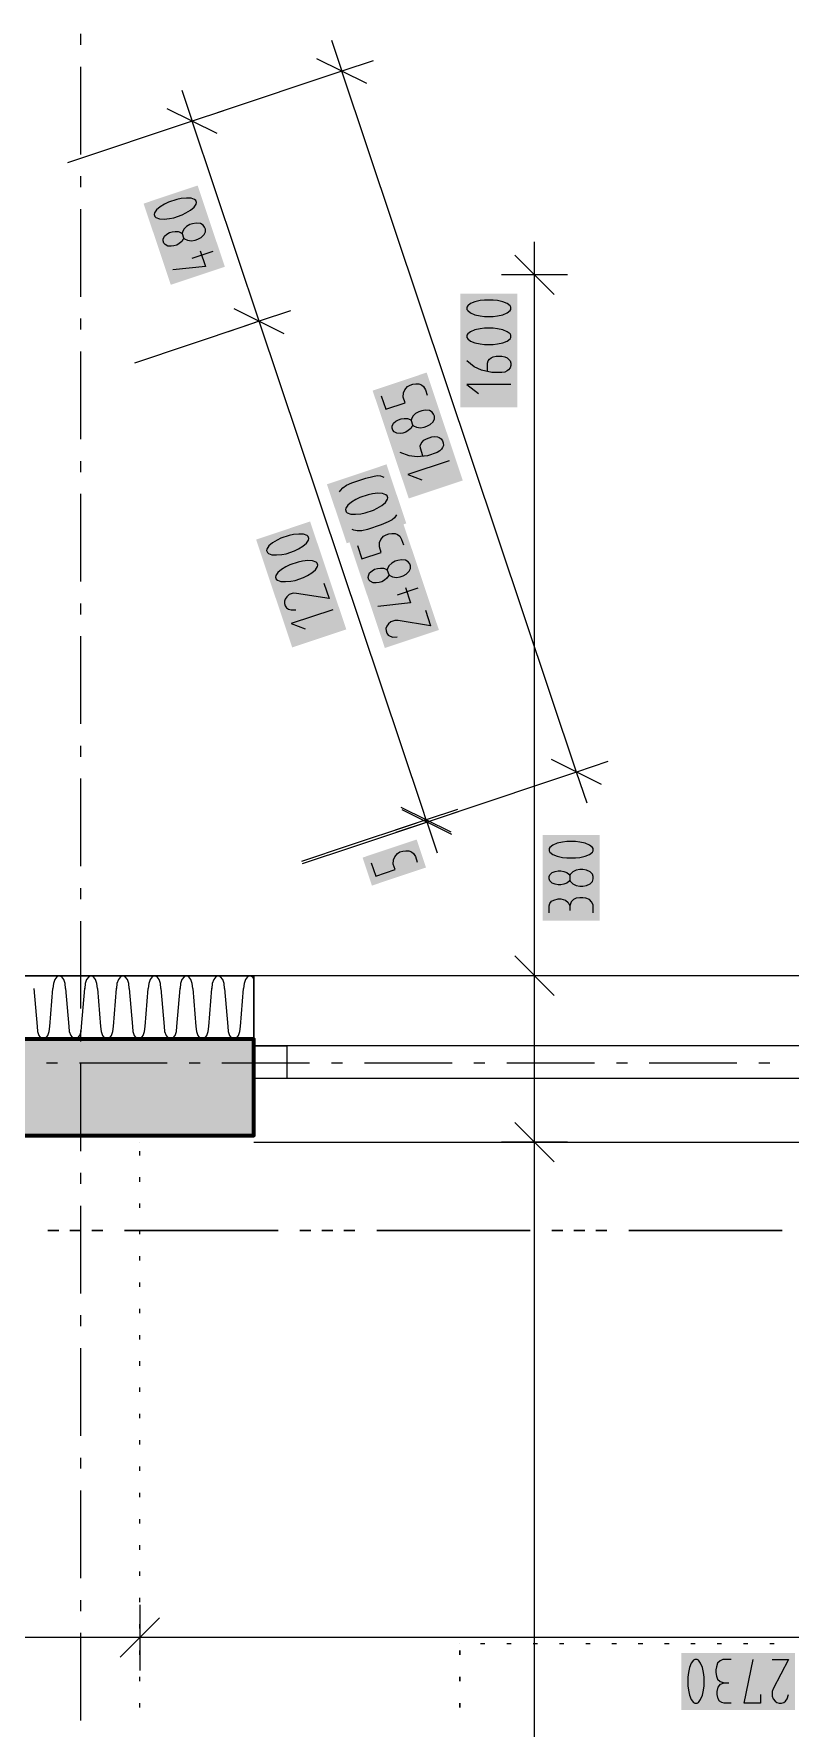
# Model space of a CAD drawing. Header units: millimetres. Extents: x 0 to 594, y 0 to 420.
# Drawn here: x 132.39 to 149.83, y 330.51 to 369.61 of the extents above; entities that cross this region are included whole.
import ezdxf

# ---------------------------------------------------------------- set-up
doc = ezdxf.new("R2010")
doc.units = ezdxf.units.MM
doc.header["$LTSCALE"] = 8
for name, color, linetype in [('PDF_Koty delkove', 7, 'Continuous'), ('PDF_Nabytek', 7, 'Continuous'), ('PDF_Okna', 7, 'Continuous'), ('PDF_Osy hlavni', 7, 'Continuous'), ('PDF_Pozarni useky', 7, 'Continuous'), ('PDF_Steny obvodove nosne', 7, 'Continuous'), ('PDF_Zatepleni', 7, 'Continuous')]:
    doc.layers.add(name, color=color, linetype=linetype)

msp = doc.modelspace()

# ---------------------------------------------------------------- linework, layer by layer
at = {"layer": 'PDF_Koty delkove', "lineweight": 18}
for points in [[(139.252, 369.466), (139.493, 368.747), (136.617, 367.785)], [(140.212, 368.988), (139.493, 368.747), (138.774, 368.507)], [(140.069, 368.46), (138.917, 369.034)], [(144.907, 352.572), (139.493, 368.747)], [(135.801, 368.311), (136.041, 367.592), (133.165, 366.629)], [(136.76, 367.833), (136.041, 367.592), (135.322, 367.351)], [(136.617, 367.305), (135.466, 367.879)], [(141.456, 351.417), (141.438, 351.47), (141.35, 351.732), (137.587, 362.975), (136.041, 367.592)], [(135.84, 364.901), (135.832, 364.87), (135.797, 364.815), (135.742, 364.769), (135.682, 364.734), (135.618, 364.713), (135.551, 364.705), (135.478, 364.708), (135.413, 364.744), (135.385, 364.777), (135.368, 364.828), (135.37, 364.871), (135.401, 364.939)], [(135.401, 364.939), (135.456, 364.986), (135.515, 365.02), (135.58, 365.041), (135.648, 365.05), (135.72, 365.046), (135.781, 365.023), (135.806, 365.003)], [(143.935, 364.049), (143.935, 364.807)], [(136.225, 364.602), (136.345, 364.243), (135.59, 364.163)], [(136.515, 364.586), (136.035, 364.425)], [(144.39, 363.594), (143.48, 364.504)], [(144.693, 364.049), (143.935, 364.049), (143.177, 364.049)], [(143.935, 264.115), (143.935, 301.015), (143.935, 302.481), (143.935, 344.032), (143.935, 347.874), (143.935, 364.049)], [(138.306, 363.215), (137.587, 362.975), (136.868, 362.734)], [(138.163, 362.688), (137.011, 363.262)], [(137.587, 362.975), (137.251, 362.862), (134.711, 362.012)], [(142.983, 362.816), (142.781, 362.816), (142.681, 362.803), (142.563, 362.776), (142.462, 362.735), (142.394, 362.682), (142.378, 362.654), (142.378, 362.601)], [(142.378, 362.601), (142.394, 362.573), (142.462, 362.52), (142.563, 362.479), (142.681, 362.452), (142.781, 362.438), (142.983, 362.438), (143.084, 362.452), (143.203, 362.479), (143.304, 362.52), (143.371, 362.573), (143.389, 362.601), (143.389, 362.654), (143.371, 362.682), (143.304, 362.735), (143.203, 362.776), (143.084, 362.803), (142.983, 362.816)], [(142.849, 361.818), (142.849, 362.006), (142.866, 362.061), (142.899, 362.101), (142.934, 362.128), (142.983, 362.155), (143.051, 362.168), (143.185, 362.168), (143.253, 362.155), (143.304, 362.128), (143.337, 362.101), (143.371, 362.061), (143.389, 362.006), (143.389, 361.953), (143.371, 361.899), (143.337, 361.858), (143.304, 361.831), (143.253, 361.804), (143.185, 361.79), (142.95, 361.79), (142.714, 361.844), (142.546, 361.925), (142.378, 362.061)], [(140.402, 361.254), (140.505, 360.947), (140.951, 361.096), (140.909, 361.225), (140.911, 361.325), (140.942, 361.392), (141.005, 361.47), (141.064, 361.504), (141.128, 361.525), (141.196, 361.534), (141.268, 361.53), (141.329, 361.507), (141.378, 361.467), (141.42, 361.396), (141.463, 361.268)], [(143.389, 361.52), (142.378, 361.52), (142.647, 361.305)], [(141.333, 360.911), (141.269, 360.889), (141.194, 360.85), (141.127, 360.785), (141.096, 360.718), (141.089, 360.687), (141.123, 360.584), (141.148, 360.564), (141.213, 360.529), (141.305, 360.517), (141.389, 360.531), (141.454, 360.552), (141.529, 360.592), (141.596, 360.657), (141.627, 360.725), (141.626, 360.782), (141.609, 360.832)], [(141.609, 360.832), (141.576, 360.878), (141.511, 360.914), (141.417, 360.924), (141.333, 360.911)], [(141.123, 360.584), (141.115, 360.553), (141.08, 360.499), (141.025, 360.452), (140.965, 360.418), (140.901, 360.396), (140.834, 360.388), (140.761, 360.392), (140.696, 360.427), (140.668, 360.461), (140.651, 360.511), (140.653, 360.555), (140.684, 360.622), (140.739, 360.669), (140.798, 360.704), (140.863, 360.725), (140.931, 360.733), (141.003, 360.729), (141.064, 360.707), (141.089, 360.687)], [(141.363, 359.867), (141.303, 360.046), (141.302, 360.103), (141.321, 360.152), (141.345, 360.189), (141.383, 360.23), (141.443, 360.264), (141.571, 360.307), (141.639, 360.315), (141.696, 360.306), (141.736, 360.291), (141.781, 360.264), (141.815, 360.218), (141.832, 360.167), (141.833, 360.11), (141.813, 360.061), (141.79, 360.025), (141.751, 359.983), (141.691, 359.948), (141.467, 359.873), (141.227, 359.85), (141.041, 359.873), (140.839, 359.948)], [(141.969, 359.757), (141.01, 359.436), (141.334, 359.317)], [(139.438, 359.037), (139.461, 359.073), (139.513, 359.133), (139.599, 359.19), (139.723, 359.246), (140.042, 359.353), (140.207, 359.394), (140.307, 359.413), (140.38, 359.409), (140.46, 359.379)], [(140.098, 358.973), (139.906, 358.909), (139.816, 358.864), (139.712, 358.802), (139.629, 358.731), (139.582, 358.659), (139.575, 358.628), (139.592, 358.577), (139.616, 358.556), (139.697, 358.527), (139.806, 358.521), (139.927, 358.532), (140.026, 358.551), (140.218, 358.615), (140.309, 358.66), (140.413, 358.724), (140.496, 358.794), (140.543, 358.867), (140.551, 358.898)], [(140.551, 358.898), (140.534, 358.949), (140.509, 358.969), (140.428, 358.998), (140.319, 359.005), (140.198, 358.992), (140.098, 358.973)], [(140.751, 358.51), (140.705, 358.437), (140.649, 358.391), (140.558, 358.345), (140.402, 358.279), (140.083, 358.172), (139.95, 358.142), (139.846, 358.136), (139.769, 358.153), (139.729, 358.168)], [(138.28, 358.035), (138.088, 357.97), (137.998, 357.926), (137.894, 357.863), (137.811, 357.792), (137.764, 357.72), (137.757, 357.689), (137.774, 357.638), (137.798, 357.617), (137.879, 357.588), (137.988, 357.582), (138.109, 357.593), (138.208, 357.612), (138.4, 357.676), (138.492, 357.721), (138.595, 357.785), (138.678, 357.855), (138.725, 357.927), (138.733, 357.959), (138.716, 358.01), (138.691, 358.03)], [(138.691, 358.03), (138.61, 358.059), (138.501, 358.066), (138.38, 358.054), (138.28, 358.035)], [(139.852, 357.8), (139.955, 357.494), (140.401, 357.643), (140.359, 357.771), (140.361, 357.871), (140.392, 357.939), (140.455, 358.016), (140.514, 358.05), (140.578, 358.071), (140.646, 358.08), (140.718, 358.076), (140.779, 358.054), (140.829, 358.014), (140.87, 357.943), (140.913, 357.814)], [(140.1, 357.059), (140.103, 357.102), (140.133, 357.17), (140.189, 357.216), (140.248, 357.251), (140.312, 357.272), (140.381, 357.281), (140.453, 357.277), (140.513, 357.254), (140.538, 357.234)], [(140.573, 357.132), (140.565, 357.101), (140.53, 357.046), (140.475, 357), (140.415, 356.965), (140.351, 356.944), (140.283, 356.936), (140.211, 356.94), (140.145, 356.975), (140.117, 357.008), (140.1, 357.059)], [(139.076, 356.934), (139.196, 356.575), (138.445, 356.695), (138.372, 356.699), (138.276, 356.667), (138.222, 356.62), (138.186, 356.566), (138.167, 356.516)], [(140.957, 356.834), (141.077, 356.476), (140.323, 356.395)], [(141.247, 356.817), (140.768, 356.657)], [(138.167, 356.516), (138.169, 356.46), (138.186, 356.409), (138.218, 356.363), (138.264, 356.335), (138.324, 356.313), (138.428, 356.318)], [(139.282, 356.32), (138.323, 355.999), (138.646, 355.88)], [(141.418, 356.306), (141.538, 355.948), (140.787, 356.067), (140.715, 356.07), (140.619, 356.038), (140.564, 355.992), (140.529, 355.937), (140.509, 355.888), (140.511, 355.832), (140.528, 355.781), (140.56, 355.735), (140.606, 355.707), (140.667, 355.685), (140.77, 355.691)], [(145.626, 352.813), (144.907, 352.572), (144.188, 352.331)], [(145.483, 352.285), (144.331, 352.859)], [(145.148, 351.853), (144.907, 352.572), (142.031, 351.609)], [(142.157, 351.711), (141.438, 351.47), (140.719, 351.23)], [(142.175, 351.657), (141.456, 351.417), (140.737, 351.176)], [(142.014, 351.183), (140.862, 351.757)], [(142.032, 351.13), (140.88, 351.704)], [(141.438, 351.47), (141.371, 351.448), (141.102, 351.358), (139.661, 350.875), (138.562, 350.508)], [(141.696, 350.698), (141.456, 351.417), (141.374, 351.389), (141.12, 351.304), (139.757, 350.848), (138.58, 350.454)], [(140.171, 350.479), (140.273, 350.171), (140.72, 350.321), (140.677, 350.449), (140.68, 350.549), (140.711, 350.617), (140.773, 350.694), (140.832, 350.728), (140.896, 350.75), (140.965, 350.758), (141.037, 350.754), (141.098, 350.732), (141.147, 350.692), (141.189, 350.621), (141.232, 350.492)], [(144.293, 350.834), (144.277, 350.807), (144.277, 350.753), (144.293, 350.726), (144.361, 350.672), (144.462, 350.632), (144.58, 350.604), (144.68, 350.59), (144.883, 350.59), (144.984, 350.604), (145.102, 350.632), (145.203, 350.672), (145.271, 350.726), (145.288, 350.753), (145.288, 350.807), (145.271, 350.834), (145.203, 350.888), (145.102, 350.928), (144.984, 350.955), (144.883, 350.969)], [(144.883, 350.969), (144.68, 350.969), (144.58, 350.955), (144.462, 350.928), (144.361, 350.888), (144.293, 350.834)], [(144.748, 350.078), (144.731, 350.051), (144.68, 350.01), (144.614, 349.984), (144.546, 349.97), (144.478, 349.97), (144.411, 349.984), (144.344, 350.01), (144.293, 350.065), (144.277, 350.105), (144.277, 350.159), (144.293, 350.199), (144.344, 350.253), (144.411, 350.28), (144.478, 350.294), (144.546, 350.294), (144.614, 350.28), (144.68, 350.253), (144.731, 350.213), (144.748, 350.186)], [(144.277, 349.322), (144.277, 349.484), (144.293, 349.538), (144.328, 349.591), (144.378, 349.619), (144.478, 349.646), (144.546, 349.646), (144.647, 349.619), (144.715, 349.565), (144.748, 349.484), (144.748, 349.376)], [(145.119, 349.659), (145.051, 349.672), (144.984, 349.672), (144.9, 349.659), (144.833, 349.632), (144.783, 349.578), (144.748, 349.484)], [(145.288, 349.322), (145.288, 349.51), (145.254, 349.578), (145.203, 349.632), (145.119, 349.659)], [(144.39, 347.419), (143.48, 348.329)], [(144.693, 347.874), (143.935, 347.874), (143.177, 347.874)], [(144.39, 343.577), (143.48, 344.487)], [(144.693, 344.032), (143.935, 344.032), (143.177, 344.032)], [(134.833, 333.358), (134.833, 332.6), (134.833, 331.841)], [(135.288, 333.055), (134.378, 332.145)], [(291.938, 332.6), (290.473, 332.6), (289.815, 332.6), (265.973, 332.6), (263.883, 332.6), (262.417, 332.6), (240.314, 332.6), (228.247, 332.6), (226.124, 332.6), (220.319, 332.6), (220.304, 332.6), (200.192, 332.6), (198.726, 332.6), (192.141, 332.6), (164.556, 332.6), (162.433, 332.6), (134.833, 332.6), (128.262, 332.6), (126.796, 332.6), (92.019, 332.6), (89.744, 332.6), (88.278, 332.6), (87.52, 332.6)], [(148.471, 332.094), (148.282, 332.094), (148.215, 332.06), (148.16, 332.009), (148.134, 331.925), (148.12, 331.858), (148.12, 331.79), (148.134, 331.706), (148.16, 331.639), (148.215, 331.589), (148.309, 331.554)], [(149.146, 331.284), (149.146, 331.083), (148.768, 331.083), (148.983, 332.094)], [(149.416, 332.094), (149.794, 332.094), (149.443, 331.42), (149.416, 331.352), (149.416, 331.251), (149.443, 331.184), (149.483, 331.134), (149.524, 331.099), (149.578, 331.083), (149.631, 331.083), (149.686, 331.099), (149.726, 331.134), (149.767, 331.184), (149.794, 331.284)], [(148.173, 331.453), (148.228, 331.521), (148.309, 331.554), (148.416, 331.554)], [(148.471, 331.083), (148.309, 331.083), (148.254, 331.099), (148.201, 331.134), (148.173, 331.184), (148.147, 331.284), (148.147, 331.352), (148.173, 331.453)]]:
    msp.add_lwpolyline(points, dxfattribs=at)
for points in [[(135.685, 365.788), (135.493, 365.724), (135.402, 365.679), (135.299, 365.616), (135.216, 365.546), (135.168, 365.474), (135.162, 365.442), (135.179, 365.392), (135.203, 365.371), (135.284, 365.341), (135.393, 365.335), (135.514, 365.347), (135.613, 365.365), (135.805, 365.429), (135.896, 365.475), (136, 365.538), (136.083, 365.609), (136.13, 365.681), (136.137, 365.713), (136.121, 365.763), (136.095, 365.784), (136.014, 365.813), (135.906, 365.819), (135.785, 365.807)], [(136.05, 365.227), (135.986, 365.206), (135.911, 365.166), (135.844, 365.102), (135.813, 365.034), (135.806, 365.003), (135.84, 364.901), (135.865, 364.881), (135.93, 364.845), (136.022, 364.833), (136.106, 364.847), (136.171, 364.868), (136.246, 364.908), (136.313, 364.974), (136.344, 365.041), (136.343, 365.098), (136.326, 365.149), (136.293, 365.195), (136.228, 365.23), (136.134, 365.241)], [(142.983, 363.464), (142.781, 363.464), (142.681, 363.451), (142.563, 363.424), (142.462, 363.383), (142.394, 363.33), (142.378, 363.302), (142.378, 363.249), (142.394, 363.221), (142.462, 363.168), (142.563, 363.127), (142.681, 363.1), (142.781, 363.086), (142.983, 363.086), (143.084, 363.1), (143.203, 363.127), (143.304, 363.168), (143.371, 363.221), (143.389, 363.249), (143.389, 363.302), (143.371, 363.33), (143.304, 363.383), (143.203, 363.424), (143.084, 363.451)], [(138.486, 357.42), (138.294, 357.356), (138.203, 357.311), (138.1, 357.248), (138.017, 357.178), (137.969, 357.105), (137.963, 357.074), (137.98, 357.023), (138.004, 357.002), (138.085, 356.973), (138.194, 356.967), (138.315, 356.978), (138.414, 356.997), (138.606, 357.061), (138.697, 357.106), (138.801, 357.17), (138.884, 357.241), (138.931, 357.313), (138.939, 357.344), (138.922, 357.395), (138.897, 357.416), (138.815, 357.445), (138.707, 357.451), (138.586, 357.439)], [(140.783, 357.458), (140.719, 357.436), (140.644, 357.397), (140.577, 357.333), (140.546, 357.265), (140.538, 357.234), (140.573, 357.132), (140.597, 357.112), (140.663, 357.076), (140.755, 357.065), (140.839, 357.078), (140.903, 357.1), (140.978, 357.139), (141.046, 357.205), (141.077, 357.272), (141.076, 357.329), (141.059, 357.38), (141.025, 357.426), (140.96, 357.461), (140.867, 357.472)], [(145.051, 350.321), (144.984, 350.321), (144.9, 350.307), (144.816, 350.267), (144.765, 350.213), (144.748, 350.186), (144.748, 350.078), (144.765, 350.051), (144.816, 349.997), (144.9, 349.956), (144.984, 349.942), (145.051, 349.942), (145.135, 349.956), (145.22, 349.997), (145.271, 350.051), (145.288, 350.105), (145.288, 350.159), (145.271, 350.213), (145.22, 350.267), (145.135, 350.307)], [(147.472, 331.689), (147.472, 331.487), (147.486, 331.387), (147.512, 331.268), (147.553, 331.167), (147.606, 331.099), (147.634, 331.083), (147.687, 331.083), (147.715, 331.099), (147.768, 331.167), (147.809, 331.268), (147.836, 331.387), (147.85, 331.487), (147.85, 331.689), (147.836, 331.79), (147.809, 331.908), (147.768, 332.009), (147.715, 332.077), (147.687, 332.094), (147.634, 332.094), (147.606, 332.077), (147.553, 332.009), (147.512, 331.908), (147.486, 331.79)]]:
    msp.add_lwpolyline(points, close=True, dxfattribs=at)
at = {"layer": 'PDF_Koty delkove', "color": 7, "lineweight": 18, "true_color": 0xffffff, "transparency": 33554559}
for points in [[(136.793, 364.233), (136.165, 366.109), (135.546, 363.816), (134.919, 365.691)], [(143.54, 360.99), (143.54, 363.616), (142.226, 360.99), (142.226, 363.616)], [(142.281, 359.302), (141.448, 361.792), (141.035, 358.885), (140.202, 361.375)], [(140.978, 358.312), (140.522, 359.673), (139.604, 357.852), (139.148, 359.213)], [(139.594, 355.865), (138.76, 358.355), (138.347, 355.448), (137.514, 357.938)], [(141.73, 355.852), (140.898, 358.338), (140.484, 355.435), (139.652, 357.921)], [(145.44, 349.143), (145.44, 351.12), (144.125, 349.143), (144.125, 351.12)], [(141.433, 350.371), (141.217, 351.017), (140.186, 349.953), (139.97, 350.599)], [(149.946, 332.246), (147.32, 332.246), (149.946, 330.932), (147.32, 330.932)]]:
    msp.add_solid(points, dxfattribs=at)
at = {"layer": 'PDF_Nabytek', "lineweight": 13}
for points in [[(134.833, 344.032), (134.833, 344.032)], [(134.833, 343.726), (134.833, 343.828)], [(134.833, 343.12), (134.833, 343.221)], [(134.833, 342.513), (134.833, 342.614)], [(134.833, 341.907), (134.833, 342.008)], [(134.833, 341.3), (134.833, 341.401)], [(134.833, 340.694), (134.833, 340.795)], [(134.833, 340.087), (134.833, 340.188)], [(134.833, 339.48), (134.833, 339.581)], [(134.833, 338.874), (134.833, 338.975)], [(134.833, 338.267), (134.833, 338.368)], [(134.833, 337.661), (134.833, 337.762)], [(134.833, 337.054), (134.833, 337.155)], [(134.833, 336.447), (134.833, 336.549)], [(134.833, 335.841), (134.833, 335.942)], [(134.833, 335.234), (134.833, 335.335)], [(134.833, 334.628), (134.833, 334.729)], [(134.833, 334.021), (134.833, 334.122)], [(134.833, 333.415), (134.833, 333.516)], [(134.833, 332.808), (134.833, 332.909)], [(142.213, 332.456), (142.213, 332.456)], [(142.213, 332.456), (142.213, 332.456)], [(142.213, 332.456), (142.213, 332.456)], [(142.213, 332.456), (142.213, 332.456)], [(142.792, 332.456), (142.691, 332.456)], [(142.792, 332.456), (142.691, 332.456)], [(143.398, 332.456), (143.297, 332.456)], [(143.398, 332.456), (143.297, 332.456)], [(144.005, 332.456), (143.904, 332.456)], [(144.005, 332.456), (143.904, 332.456)], [(144.611, 332.456), (144.51, 332.456)], [(144.611, 332.456), (144.51, 332.456)], [(145.218, 332.456), (145.117, 332.456)], [(145.218, 332.456), (145.117, 332.456)], [(145.825, 332.456), (145.723, 332.456)], [(145.825, 332.456), (145.723, 332.456)], [(146.431, 332.456), (146.33, 332.456)], [(146.431, 332.456), (146.33, 332.456)], [(147.038, 332.456), (146.937, 332.456)], [(147.038, 332.456), (146.937, 332.456)], [(147.644, 332.456), (147.543, 332.456)], [(147.644, 332.456), (147.543, 332.456)], [(148.251, 332.456), (148.15, 332.456)], [(148.251, 332.456), (148.15, 332.456)], [(148.857, 332.456), (148.756, 332.456)], [(148.857, 332.456), (148.756, 332.456)], [(149.464, 332.456), (149.363, 332.456)], [(149.464, 332.456), (149.363, 332.456)], [(134.833, 332.201), (134.833, 332.302)], [(142.213, 332.302), (142.213, 332.201), (142.213, 332.302)], [(134.833, 331.595), (134.833, 331.696)], [(142.213, 331.595), (142.213, 331.696), (142.213, 331.595)], [(134.833, 330.988), (134.833, 331.089)], [(142.213, 330.988), (142.213, 331.089), (142.213, 330.988)]]:
    msp.add_lwpolyline(points, dxfattribs=at)
at = {"layer": 'PDF_Okna', "lineweight": 25}
for points in [[(155.659, 347.874), (137.462, 347.874)], [(155.659, 346.256), (137.462, 346.256)], [(155.659, 345.498), (137.462, 345.498)], [(137.462, 344.032), (155.659, 344.032)]]:
    msp.add_lwpolyline(points, dxfattribs=at)
msp.add_lwpolyline([(137.462, 346.256), (138.22, 346.256), (138.22, 345.498), (137.462, 345.498)], close=True, dxfattribs=at)
at = {"layer": 'PDF_Osy hlavni', "lineweight": 18}
for points in [[(133.469, 369.354), (133.469, 369.607)], [(133.469, 366.827), (133.469, 368.849)], [(133.469, 366.069), (133.469, 366.322)], [(133.469, 363.541), (133.469, 365.563)], [(133.469, 362.783), (133.469, 363.036)], [(133.469, 360.256), (133.469, 362.278)], [(133.469, 359.497), (133.469, 359.75)], [(133.469, 356.97), (133.469, 358.992)], [(133.469, 356.212), (133.469, 356.465)], [(133.469, 353.684), (133.469, 355.706)], [(133.469, 352.926), (133.469, 353.179)], [(133.469, 350.399), (133.469, 352.421)], [(133.469, 349.641), (133.469, 349.893)], [(133.469, 347.113), (133.469, 349.135)], [(133.469, 346.355), (133.469, 346.608)], [(132.935, 345.852), (132.682, 345.852)], [(135.462, 345.852), (133.44, 345.852)], [(133.469, 343.827), (133.469, 345.849)], [(136.22, 345.852), (135.968, 345.852)], [(138.748, 345.852), (136.726, 345.852)], [(139.506, 345.852), (139.253, 345.852)], [(142.033, 345.852), (140.011, 345.852)], [(142.792, 345.852), (142.539, 345.852)], [(145.319, 345.852), (143.297, 345.852)], [(146.077, 345.852), (145.825, 345.852)], [(148.605, 345.852), (146.583, 345.852)], [(149.363, 345.852), (149.11, 345.852)], [(133.469, 343.069), (133.469, 343.322)], [(133.469, 340.542), (133.469, 342.564)], [(133.469, 339.784), (133.469, 340.036)], [(133.469, 337.256), (133.469, 339.278)], [(133.469, 336.498), (133.469, 336.751)], [(133.469, 333.971), (133.469, 335.993)], [(133.469, 333.212), (133.469, 333.465)], [(133.469, 330.685), (133.469, 332.707)]]:
    msp.add_lwpolyline(points, dxfattribs=at)
at = {"layer": 'PDF_Pozarni useky', "lineweight": 30}
for points in [[(132.965, 341.997), (132.713, 341.997)], [(133.471, 341.997), (133.218, 341.997)], [(133.976, 341.997), (133.724, 341.997)], [(138.02, 341.997), (134.482, 341.997)], [(138.778, 341.996), (138.526, 341.996)], [(139.284, 341.996), (139.031, 341.996)], [(139.789, 341.996), (139.537, 341.996)], [(143.833, 341.996), (140.295, 341.996)], [(144.592, 341.996), (144.339, 341.996)], [(145.097, 341.996), (144.844, 341.996)], [(145.602, 341.996), (145.35, 341.996)], [(149.646, 341.995), (146.108, 341.996)]]:
    msp.add_lwpolyline(points, dxfattribs=at)
at = {"layer": 'PDF_Steny obvodove nosne', "lineweight": 70}
msp.add_lwpolyline([(130.561, 344.184), (137.462, 344.184), (137.462, 346.408), (131.362, 346.408), (129.816, 346.408)], dxfattribs=at)
at = {"layer": 'PDF_Steny obvodove nosne', "color": 9, "lineweight": 9, "true_color": 0xc0c0c0, "transparency": 33554559}
msp.add_solid([(130.561, 344.184), (137.462, 344.184), (129.816, 346.408), (137.462, 346.408)], dxfattribs=at)
at = {"layer": 'PDF_Zatepleni', "lineweight": 30}
msp.add_lwpolyline([(131.362, 346.408), (137.462, 346.408), (137.462, 346.61), (137.462, 347.874), (130.872, 347.874)], dxfattribs=at)
at = {"layer": 'PDF_Zatepleni', "lineweight": 9}
for points in [[(132.388, 347.581), (132.461, 346.701)], [(132.756, 346.701), (132.828, 347.581)], [(132.975, 347.874), (132.919, 347.851), (132.871, 347.788), (132.839, 347.693), (132.828, 347.581)], [(133.121, 347.581), (133.11, 347.693), (133.078, 347.788), (133.031, 347.851), (132.975, 347.874)], [(133.121, 347.581), (133.194, 346.701)], [(133.489, 346.701), (133.561, 347.581)], [(133.708, 347.874), (133.652, 347.851), (133.604, 347.788), (133.572, 347.693), (133.561, 347.581)], [(133.854, 347.581), (133.843, 347.693), (133.811, 347.788), (133.764, 347.851), (133.708, 347.874)], [(133.854, 347.581), (133.927, 346.701), (133.938, 346.588), (133.97, 346.493), (134.018, 346.429), (134.059, 346.408)], [(134.222, 346.701), (134.294, 347.581)], [(134.441, 347.874), (134.385, 347.851), (134.337, 347.788), (134.305, 347.693), (134.294, 347.581)], [(134.587, 347.581), (134.576, 347.693), (134.544, 347.788), (134.497, 347.851), (134.441, 347.874)], [(134.587, 347.581), (134.66, 346.701), (134.671, 346.588), (134.703, 346.493), (134.751, 346.429), (134.792, 346.408)], [(134.955, 346.701), (135.027, 347.581)], [(135.174, 347.874), (135.118, 347.851), (135.07, 347.788), (135.038, 347.693), (135.027, 347.581)], [(135.32, 347.581), (135.309, 347.693), (135.277, 347.788), (135.23, 347.851), (135.174, 347.874)], [(135.32, 347.581), (135.393, 346.701), (135.404, 346.588), (135.436, 346.493), (135.484, 346.429), (135.525, 346.408)], [(135.687, 346.701), (135.76, 347.581)], [(135.907, 347.874), (135.851, 347.851), (135.803, 347.788), (135.771, 347.693), (135.76, 347.581)], [(136.053, 347.581), (136.042, 347.693), (136.01, 347.788), (135.963, 347.851), (135.907, 347.874)], [(136.053, 347.581), (136.126, 346.701), (136.137, 346.588), (136.169, 346.493), (136.217, 346.429), (136.258, 346.408)], [(136.42, 346.701), (136.493, 347.581)], [(136.64, 347.874), (136.583, 347.851), (136.536, 347.788), (136.504, 347.693), (136.493, 347.581)], [(136.786, 347.581), (136.775, 347.693), (136.743, 347.788), (136.696, 347.851), (136.64, 347.874)], [(136.786, 347.581), (136.859, 346.701), (136.87, 346.588), (136.902, 346.493), (136.95, 346.429), (136.991, 346.408)], [(137.153, 346.701), (137.226, 347.581)], [(137.372, 347.874), (137.316, 347.851), (137.269, 347.788), (137.237, 347.693), (137.226, 347.581)], [(137.462, 347.807), (137.429, 347.851), (137.372, 347.874)], [(132.461, 346.701), (132.472, 346.588), (132.504, 346.493), (132.552, 346.429), (132.593, 346.408)], [(132.624, 346.408), (132.665, 346.429), (132.712, 346.493), (132.744, 346.588), (132.756, 346.701)], [(132.756, 346.701), (132.756, 346.701)], [(133.194, 346.701), (133.205, 346.588), (133.237, 346.493)], [(133.237, 346.493), (133.285, 346.429), (133.326, 346.408)], [(133.357, 346.408), (133.398, 346.429)], [(133.398, 346.429), (133.445, 346.493), (133.477, 346.588), (133.489, 346.701)], [(133.489, 346.701), (133.489, 346.701)], [(134.09, 346.408), (134.131, 346.429), (134.178, 346.493), (134.21, 346.588), (134.222, 346.701)], [(134.222, 346.701), (134.222, 346.701)], [(134.823, 346.408), (134.864, 346.429), (134.911, 346.493), (134.943, 346.588), (134.955, 346.701)], [(134.955, 346.701), (134.955, 346.701)], [(135.556, 346.408), (135.597, 346.429), (135.644, 346.493), (135.676, 346.588), (135.687, 346.701)], [(135.687, 346.701), (135.687, 346.701)], [(136.288, 346.408), (136.329, 346.429), (136.377, 346.493), (136.409, 346.588), (136.42, 346.701)], [(136.42, 346.701), (136.42, 346.701)], [(137.021, 346.408), (137.062, 346.429), (137.11, 346.493), (137.142, 346.588), (137.153, 346.701)], [(137.153, 346.701), (137.153, 346.701)]]:
    msp.add_lwpolyline(points, dxfattribs=at)
at = {"layer": 'PDF_Zatepleni', "lineweight": 9, "transparency": 33554559}
for points in [[(132.828, 347.558), (132.805, 347.581), (132.851, 347.581), (132.828, 347.603)], [(133.561, 347.558), (133.538, 347.581), (133.584, 347.581), (133.561, 347.603)], [(134.294, 347.558), (134.271, 347.581), (134.317, 347.581), (134.294, 347.603)], [(135.027, 347.558), (135.004, 347.581), (135.05, 347.581), (135.027, 347.603)], [(135.76, 347.558), (135.737, 347.581), (135.783, 347.581), (135.76, 347.603)], [(136.493, 347.558), (136.47, 347.581), (136.516, 347.581), (136.493, 347.603)], [(137.226, 347.558), (137.203, 347.581), (137.249, 347.581), (137.226, 347.603)]]:
    msp.add_solid(points, dxfattribs=at)

doc.saveas('drawing.dxf')
